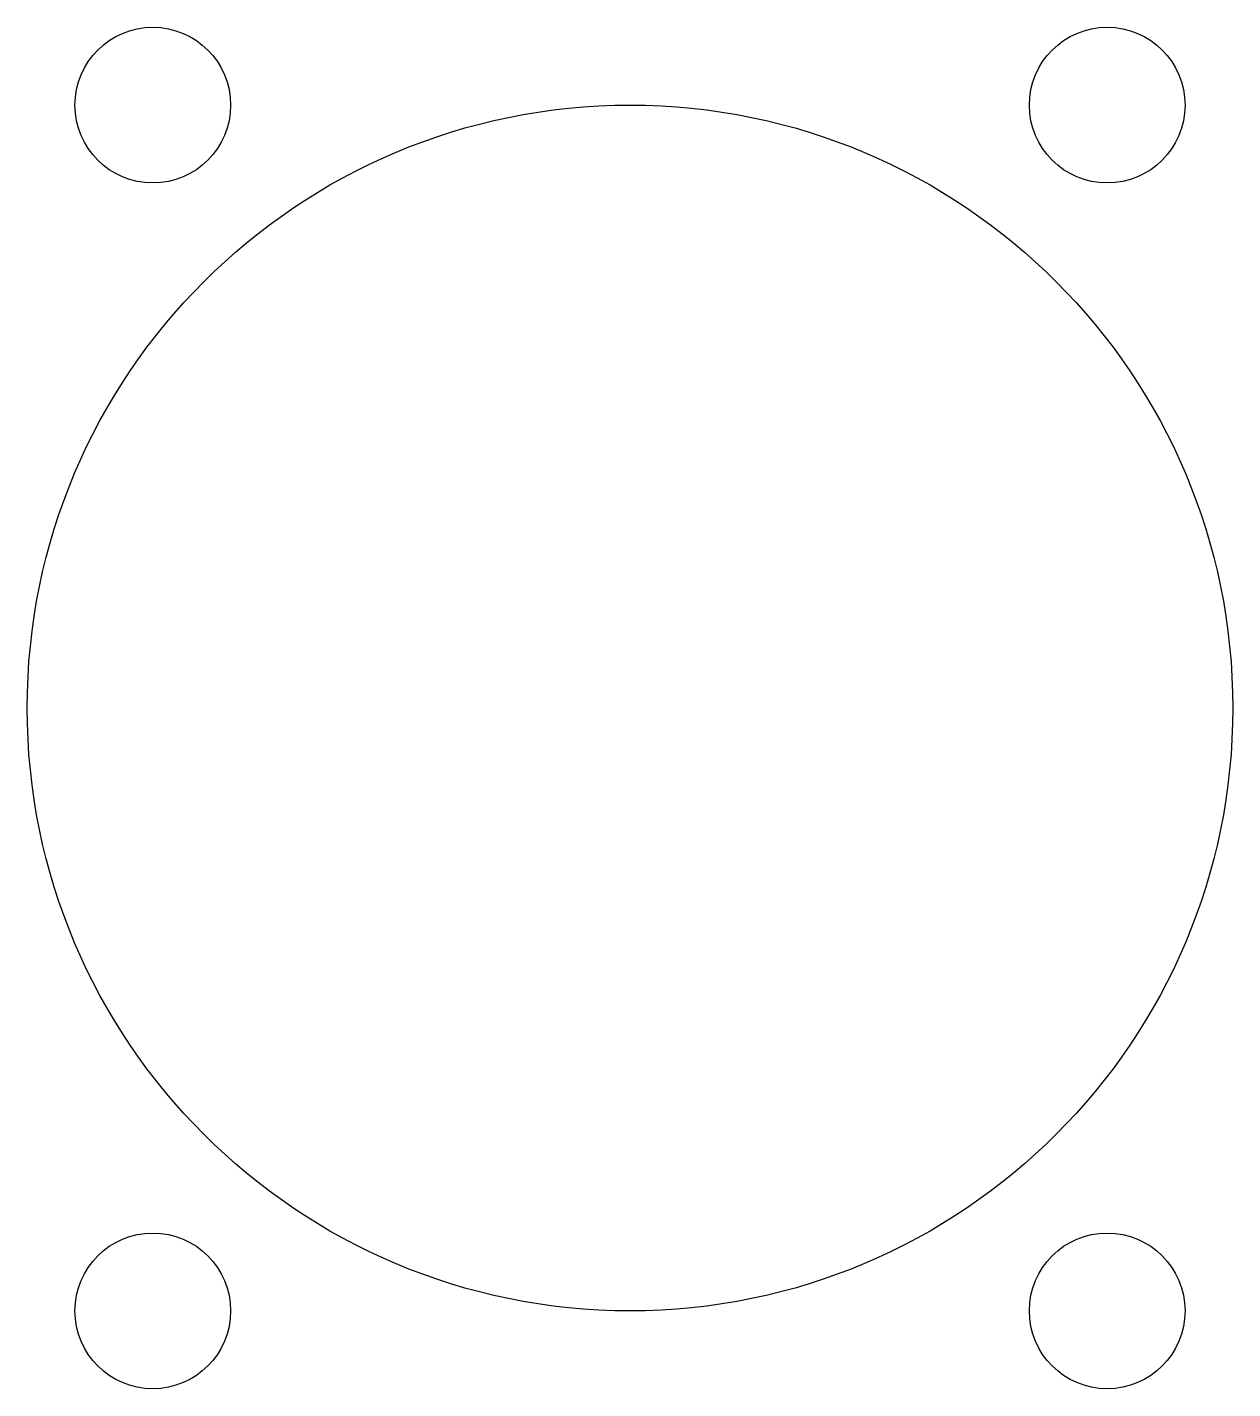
# Model space of a CAD drawing. Header units: millimetres. Extents: x -12 to 12, y -13.5 to 13.5.
import ezdxf

# ---------------------------------------------------------------- set-up
doc = ezdxf.new("R2010")
doc.units = ezdxf.units.MM

msp = doc.modelspace()

# ---------------------------------------------------------------- linework, layer by layer
at = {"color": 7, "linetype": 'Continuous'}
for centre, radius in [((-9.5, 12), 1.55), ((9.5, 12), 1.55), ((0, 0), 12), ((-9.5, -12), 1.55), ((9.5, -12), 1.55)]:
    msp.add_circle(centre, radius, dxfattribs=at)

doc.saveas('drawing.dxf')
